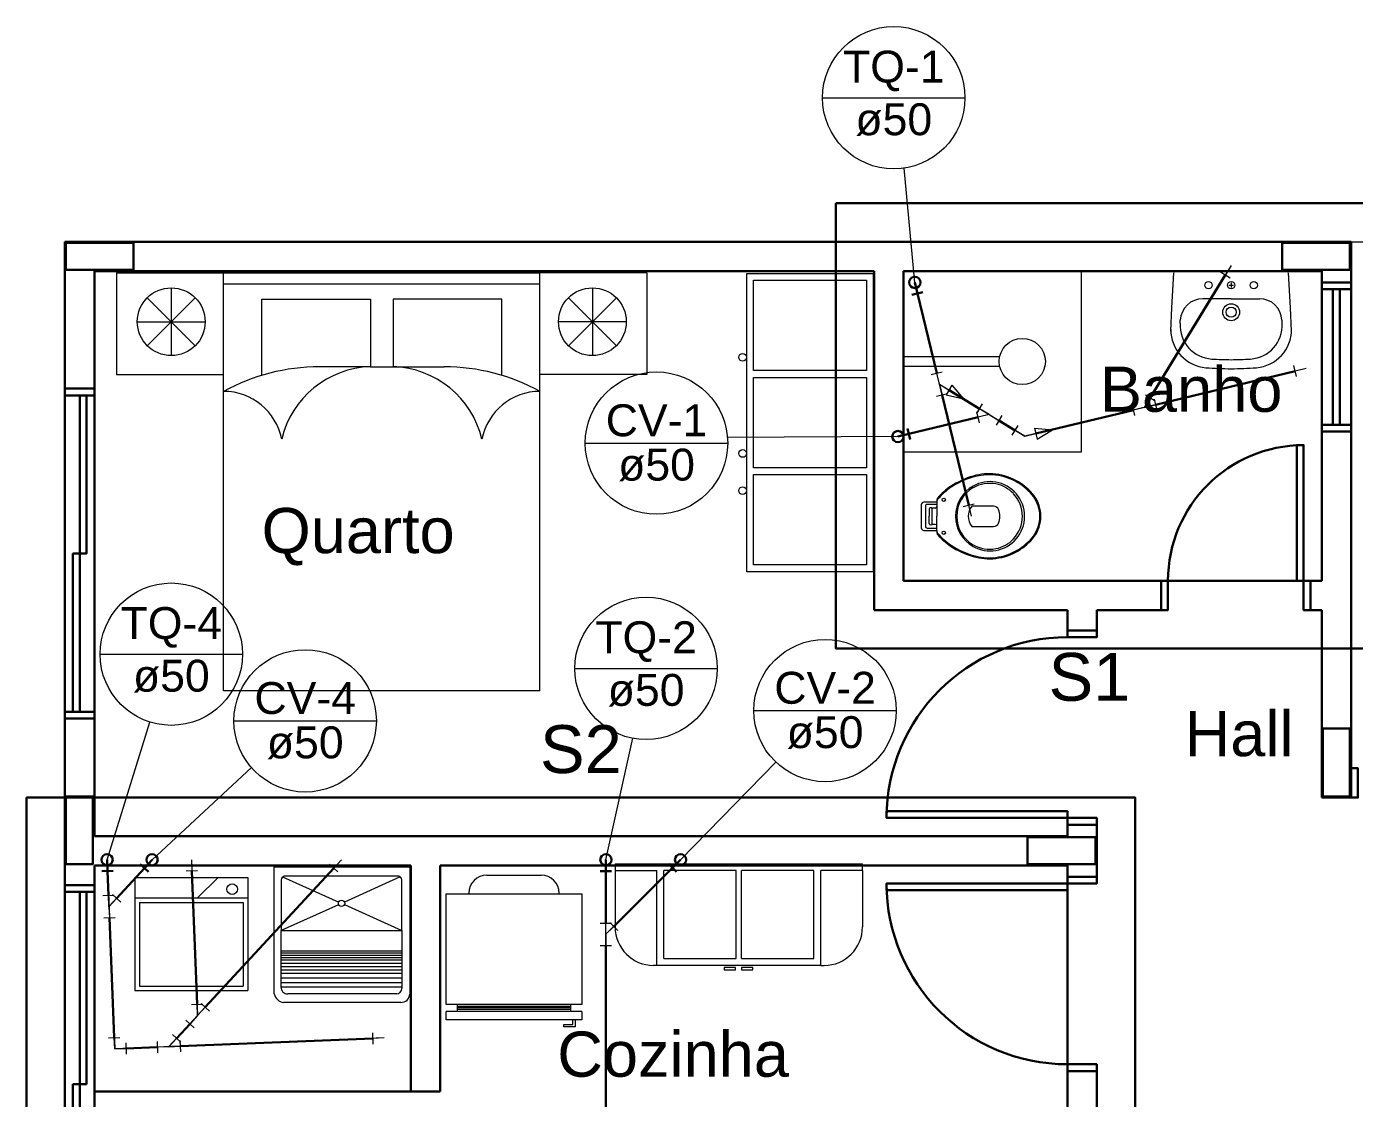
# Model space of a CAD drawing. Header units: inches. Extents: x -27 to 114, y -35 to 60.
# Drawn here: x -26.86 to -20.99, y 19.31 to 24.06 of the extents above; entities that cross this region are included whole.
import ezdxf

# ---------------------------------------------------------------- set-up
doc = ezdxf.new("R2010")
doc.units = ezdxf.units.IN
doc.header["$LTSCALE"] = 10
doc.header["$MEASUREMENT"] = 0
doc.linetypes.add('Dashed', pattern=[0.75, 0.5, -0.25])
for name, color, linetype, lineweight in [('CV-Colunas', 6, 'Continuous', 30), ('CV-Conexões detalhe', 8, 'Continuous', 20), ('CV-Indicação coluna', 5, 'Continuous', 20), ('CV-Textos coluna', 7, 'Continuous', 20), ('CV-Tubos detalhe', 6, 'Continuous', 30), ('DI-Detalhes', 6, 'Dashed', 30), ('FO-PILARES', 2, 'Continuous', 30), ('TQ-Colunas', 6, 'Continuous', 30), ('TQ-Conexões detalhe', 8, 'Continuous', 20), ('TQ-Indicação coluna', 5, 'Continuous', 20), ('TQ-Textos coluna', 7, 'Continuous', 20), ('TQ-Tubos detalhe', 6, 'Continuous', 30), ('xeixo', 3, 'Continuous', 20), ('xjanela-porta', 253, 'Continuous', 30), ('xmoveis', 253, 'Continuous', 20), ('xparede', 7, 'Continuous', 30), ('xpiso', 4, 'Continuous', 30), ('xtexto', 7, 'Continuous', 20)]:
    doc.layers.add(name, color=color, linetype=linetype, lineweight=lineweight)
doc.styles.add('Arial', font='arial.ttf')

msp = doc.modelspace()

# ---------------------------------------------------------------- linework, layer by layer
at = {"layer": 'CV-Colunas', "linetype": 'Continuous'}
for p, q in [((-22.9668, 22.2769), (-22.9551, 22.2283)), ((-23.0095, 22.2409), (-22.9609, 22.2526)), ((-26.3245, 20.3146), (-26.3613, 20.3485)), ((-26.309, 20.3684), (-26.3429, 20.3316)), ((-23.9887, 20.3153), (-24.0241, 20.3507)), ((-23.971, 20.3684), (-24.0064, 20.333))]:
    msp.add_line(p, q, dxfattribs=at)
for centre in [(-23.0095, 22.2409), (-26.309, 20.3684), (-23.971, 20.3684)]:
    msp.add_circle(centre, 0.025, dxfattribs=at)
at = {"layer": 'CV-Conexões detalhe', "linetype": 'Continuous'}
for p, q in [((-22.6607, 22.3431), (-22.6347, 22.3858)), ((-22.6478, 22.3023), (-22.6595, 22.3509)), ((-22.605, 22.3384), (-22.6536, 22.3266)), ((-22.605, 22.3384), (-22.6477, 22.3644)), ((-22.605, 22.3384), (-22.5623, 22.3123)), ((-22.5493, 22.3337), (-22.5754, 22.291)), ((-26.5271, 20.2097), (-26.4772, 20.2118)), ((-26.5001, 20.1608), (-26.5021, 20.2107)), ((-26.4846, 20.2145), (-26.4478, 20.1806)), ((-26.5001, 20.1608), (-26.4662, 20.1976)), ((-26.5001, 20.1608), (-26.4981, 20.1108)), ((-26.4731, 20.1118), (-26.5231, 20.1098)), ((-24.326, 20.0884), (-24.276, 20.0884)), ((-24.301, 20.0384), (-24.301, 20.0884)), ((-24.301, 20.0384), (-24.2657, 20.0737)), ((-24.301, 20.0384), (-24.301, 19.9884)), ((-24.2834, 20.0914), (-24.248, 20.056)), ((-24.326, 19.9884), (-24.276, 19.9884))]:
    msp.add_line(p, q, dxfattribs=at)
at = {"layer": 'CV-Indicação coluna'}
for p, q in [((-24.3925, 22.2123), (-23.7625, 22.2123)), ((-23.0095, 22.2409), (-23.7635, 22.2369)), ((-25.9469, 20.9831), (-25.3169, 20.9831)), ((-23.6468, 21.0285), (-23.0168, 21.0285)), ((-23.971, 20.3684), (-23.5493, 20.8006)), ((-26.309, 20.3684), (-25.8696, 20.7765))]:
    msp.add_line(p, q, dxfattribs=at)
for centre in [(-24.0775, 22.2123), (-23.3318, 21.0285), (-25.6319, 20.9831)]:
    msp.add_circle(centre, 0.315, dxfattribs=at)
at = {"layer": 'CV-Tubos detalhe'}
for p, q in [((-22.6536, 22.3266), (-22.9609, 22.2526)), ((-26.4662, 20.1976), (-26.3429, 20.3316)), ((-24.2657, 20.0737), (-24.0064, 20.333))]:
    msp.add_line(p, q, dxfattribs=at)
at = {"layer": 'DI-Detalhes', "linetype": 'Continuous'}
for points in [[(-23.2845, 23.2734), (-20.8345, 23.2734), (-20.8345, 21.3034), (-23.2845, 21.3034), (-23.2845, 23.2734)], [(-26.8645, 15.9134), (-21.9595, 15.9134), (-21.9595, 20.6434), (-26.8645, 20.6434), (-26.8645, 15.9134)]]:
    msp.add_lwpolyline(points, close=True, dxfattribs=at)
at = {"layer": 'FO-PILARES'}
for points in [[(-26.391, 22.9789), (-26.391, 23.0389), (-26.391, 23.0989), (-26.541, 23.0989), (-26.691, 23.0989), (-26.691, 23.0389), (-26.691, 22.9789), (-26.541, 22.9789), (-26.391, 22.9789), (-26.391, 22.9789)], [(-21.01, 22.9789), (-21.01, 23.0389), (-21.01, 23.0989), (-21.16, 23.0989), (-21.31, 23.0989), (-21.31, 23.0389), (-21.31, 22.9789), (-21.16, 22.9789), (-21.01, 22.9789), (-21.01, 22.9789)], [(-21.13, 20.6489), (-21.07, 20.6489), (-21.01, 20.6489), (-21.01, 20.7989), (-21.01, 20.9489), (-21.07, 20.9489), (-21.13, 20.9489), (-21.13, 20.7989), (-21.13, 20.6489), (-21.13, 20.6489)], [(-26.691, 20.3489), (-26.631, 20.3489), (-26.571, 20.3489), (-26.571, 20.4989), (-26.571, 20.6489), (-26.631, 20.6489), (-26.691, 20.6489), (-26.691, 20.4989), (-26.691, 20.3489), (-26.691, 20.3489)], [(-22.1355, 20.3489), (-22.1355, 20.4089), (-22.1355, 20.4689), (-22.2855, 20.4689), (-22.4355, 20.4689), (-22.4355, 20.4089), (-22.4355, 20.3489), (-22.2855, 20.3489), (-22.1355, 20.3489), (-22.1355, 20.3489)]]:
    msp.add_lwpolyline(points, close=True, dxfattribs=at)
at = {"layer": 'TQ-Colunas', "linetype": 'Continuous'}
for p, q in [((-22.9345, 22.9234), (-22.9228, 22.8747)), ((-22.8985, 22.8806), (-22.9471, 22.8689)), ((-26.5085, 20.3684), (-26.5065, 20.3184)), ((-24.301, 20.3684), (-24.301, 20.3184)), ((-26.4815, 20.3194), (-26.5315, 20.3174)), ((-24.326, 20.3184), (-24.276, 20.3184))]:
    msp.add_line(p, q, dxfattribs=at)
for centre in [(-22.9345, 22.9234), (-26.5085, 20.3684), (-24.301, 20.3684)]:
    msp.add_circle(centre, 0.025, dxfattribs=at)
at = {"layer": 'TQ-Conexões detalhe', "linetype": 'Continuous'}
for p, q in [((-21.535, 22.9984), (-21.5611, 22.9557)), ((-21.5398, 22.9427), (-21.5824, 22.9687)), ((-22.8618, 22.5159), (-22.8132, 22.5277)), ((-22.8258, 22.4732), (-22.8375, 22.5218)), ((-21.2463, 22.5068), (-21.258, 22.5554)), ((-21.2035, 22.5429), (-21.2521, 22.5311)), ((-22.8258, 22.4732), (-22.8141, 22.4246)), ((-22.8258, 22.4732), (-22.7831, 22.4471)), ((-22.7701, 22.4685), (-22.7962, 22.4258)), ((-22.7701, 22.4685), (-22.7191, 22.4081)), ((-22.7898, 22.4305), (-22.8384, 22.4187)), ((-22.7962, 22.4258), (-22.7191, 22.4081)), ((-21.9189, 22.37), (-21.8929, 22.4127)), ((-21.9142, 22.4257), (-21.8715, 22.3997)), ((-21.8762, 22.4061), (-21.8644, 22.3575)), ((-21.9617, 22.334), (-21.9734, 22.3826)), ((-21.9189, 22.37), (-21.9675, 22.3583)), ((-21.9189, 22.37), (-21.8703, 22.3818)), ((-22.5032, 22.247), (-22.4772, 22.2897)), ((-22.4475, 22.2424), (-22.4902, 22.2684)), ((-22.4048, 22.2784), (-22.3931, 22.2298)), ((-22.4048, 22.2784), (-22.326, 22.2717)), ((-22.3931, 22.2298), (-22.326, 22.2717)), ((-22.4475, 22.2424), (-22.3989, 22.2541)), ((-22.7206, 21.9311), (-22.672, 21.9428)), ((-22.6845, 21.8884), (-22.6963, 21.937)), ((-26.1355, 20.3684), (-26.1335, 20.3184)), ((-25.4871, 20.3147), (-25.5238, 20.3486)), ((-25.4715, 20.3684), (-25.5054, 20.3316)), ((-26.1085, 20.3194), (-26.1585, 20.3174)), ((-26.1346, 19.7279), (-26.0846, 19.73)), ((-26.1075, 19.679), (-26.1096, 19.729)), ((-26.1075, 19.679), (-26.0736, 19.7157)), ((-26.092, 19.7327), (-26.0553, 19.6988)), ((-26.1231, 19.6253), (-26.1598, 19.6592)), ((-26.1075, 19.679), (-26.1414, 19.6422)), ((-26.5015, 19.5803), (-26.4516, 19.5823)), ((-26.4745, 19.5314), (-26.4766, 19.5813)), ((-26.2837, 19.5141), (-26.2857, 19.5641)), ((-26.2348, 19.5411), (-26.2009, 19.5779)), ((-26.2192, 19.5948), (-26.1825, 19.5609)), ((-26.1858, 19.5681), (-26.1838, 19.5182)), ((-25.331, 19.5528), (-25.333, 19.6028)), ((-25.282, 19.5799), (-25.332, 19.5778)), ((-26.4745, 19.5314), (-26.4246, 19.5334)), ((-26.4256, 19.5584), (-26.4236, 19.5084)), ((-26.2348, 19.5411), (-26.2847, 19.5391)), ((-26.2348, 19.5411), (-26.1848, 19.5431))]:
    msp.add_line(p, q, dxfattribs=at)
at = {"layer": 'TQ-Indicação coluna'}
for p, q in [((-23.3428, 23.7407), (-22.7128, 23.7407)), ((-22.9345, 22.9234), (-22.9819, 23.429)), ((-26.5392, 21.2782), (-25.9092, 21.2782)), ((-24.4386, 21.2153), (-23.8086, 21.2153)), ((-26.5085, 20.3684), (-26.3191, 20.9779)), ((-24.301, 20.3684), (-24.1824, 20.9059))]:
    msp.add_line(p, q, dxfattribs=at)
for centre in [(-23.0278, 23.7407), (-26.2242, 21.2782), (-24.1236, 21.2153)]:
    msp.add_circle(centre, 0.315, dxfattribs=at)
at = {"layer": 'TQ-Tubos detalhe'}
for p, q in [((-21.5611, 22.9557), (-21.8929, 22.4127)), ((-22.8375, 22.5218), (-22.9228, 22.8747)), ((-21.2521, 22.5311), (-21.8703, 22.3818)), ((-22.6477, 22.3644), (-22.7831, 22.4471)), ((-22.6963, 21.937), (-22.8141, 22.4246)), ((-21.9675, 22.3583), (-22.3989, 22.2541)), ((-22.4902, 22.2684), (-22.5623, 22.3123)), ((-25.5054, 20.3316), (-26.0736, 19.7157)), ((-26.5021, 20.2107), (-26.5065, 20.3184)), ((-26.1335, 20.3184), (-26.1096, 19.729)), ((-24.301, 20.0884), (-24.301, 20.3184)), ((-26.4766, 19.5813), (-26.4981, 20.1108)), ((-24.301, 19.0669), (-24.301, 19.9884)), ((-26.1414, 19.6422), (-26.2009, 19.5779)), ((-25.332, 19.5778), (-26.1848, 19.5431)), ((-26.2847, 19.5391), (-26.4246, 19.5334))]:
    msp.add_line(p, q, dxfattribs=at)
at = {"layer": 'xeixo'}
for p, q in [((-21.0045, 23.1034), (-14.5145, 23.1034)), ((-21.535, 22.9984), (-21.919, 22.3699)), ((-22.6845, 21.8884), (-22.9345, 22.9234)), ((-21.2035, 22.5429), (-22.4475, 22.2424)), ((-22.826, 22.4734), (-22.4475, 22.2424)), ((-22.605, 22.3384), (-23.0095, 22.2409)), ((-26.5085, 20.3684), (-26.4745, 19.5314)), ((-26.309, 20.3684), (-26.5, 20.1609)), ((-25.4715, 20.3684), (-26.2345, 19.5414)), ((-26.1355, 20.3684), (-26.1075, 19.6789)), ((-24.301, 19.0169), (-24.301, 20.3684)), ((-24.301, 20.0384), (-23.971, 20.3684)), ((-25.282, 19.5799), (-26.4745, 19.5314))]:
    msp.add_line(p, q, dxfattribs=at)
at = {"layer": 'xjanela-porta'}
for p, q in [((-21.1345, 22.8934), (-21.1345, 22.2934)), ((-21.0045, 22.8934), (-21.0045, 22.2934)), ((-26.6945, 22.4234), (-26.6945, 21.0234)), ((-26.5645, 22.4234), (-26.5645, 21.0234)), ((-26.6945, 20.2259), (-26.6945, 18.5259)), ((-26.5645, 20.2259), (-26.5645, 18.5259))]:
    msp.add_line(p, q, dxfattribs=at)
for points in [[(-21.0045, 22.9234), (-21.0045, 22.8934), (-21.1345, 22.8934), (-21.1345, 22.9234)], [(-26.6945, 22.4534), (-26.6945, 22.4234), (-26.5645, 22.4234), (-26.5645, 22.4534)], [(-21.1345, 22.2634), (-21.1345, 22.2934), (-21.0045, 22.2934), (-21.0045, 22.2634)], [(-21.8445, 21.6034), (-21.8145, 21.6034), (-21.8145, 21.4734), (-21.8445, 21.4734)], [(-21.1845, 21.4734), (-21.2145, 21.4734), (-21.2145, 21.6034), (-21.1845, 21.6034)], [(-22.2595, 21.3834), (-22.2595, 21.3534), (-22.1295, 21.3534), (-22.1295, 21.3834)], [(-26.5645, 20.9934), (-26.5645, 21.0234), (-26.6945, 21.0234), (-26.6945, 20.9934)], [(-21.0045, 20.6434), (-20.9745, 20.6434), (-20.9745, 20.7734), (-21.0045, 20.7734)], [(-22.1295, 20.5234), (-22.1295, 20.5534), (-22.2595, 20.5534), (-22.2595, 20.5234)], [(-22.1295, 20.2934), (-22.1295, 20.2634), (-22.2595, 20.2634), (-22.2595, 20.2934)], [(-26.6945, 20.2559), (-26.6945, 20.2259), (-26.5645, 20.2259), (-26.5645, 20.2559)], [(-22.2595, 19.4334), (-22.2595, 19.4634), (-22.1295, 19.4634), (-22.1295, 19.4334)]]:
    msp.add_lwpolyline(points, dxfattribs=at)
for points in [[(-21.0845, 22.8934), (-21.0845, 22.2934), (-21.0545, 22.2934), (-21.0545, 22.8934), (-21.0845, 22.8934), (-21.0845, 22.8934)], [(-26.6295, 22.4234), (-26.6295, 21.7234), (-26.5995, 21.7234), (-26.5995, 22.4234), (-26.6295, 22.4234), (-26.6295, 22.4234)], [(-21.2145, 21.6034), (-21.2445, 21.6034), (-21.2445, 22.2034), (-21.2145, 22.2034), (-21.2145, 21.6034), (-21.2145, 21.6034)], [(-26.6595, 21.7234), (-26.6595, 21.0234), (-26.6295, 21.0234), (-26.6295, 21.7234), (-26.6595, 21.7234), (-26.6595, 21.7234)], [(-22.2595, 20.5534), (-22.2595, 20.5834), (-23.0595, 20.5834), (-23.0595, 20.5534), (-22.2595, 20.5534), (-22.2595, 20.5534)], [(-26.6295, 20.2259), (-26.6295, 19.3759), (-26.5995, 19.3759), (-26.5995, 20.2259), (-26.6295, 20.2259), (-26.6295, 20.2259)], [(-22.2595, 20.2634), (-22.2595, 20.2334), (-23.0595, 20.2334), (-23.0595, 20.2634), (-22.2595, 20.2634), (-22.2595, 20.2634)], [(-26.6595, 19.3759), (-26.6595, 18.5259), (-26.6295, 18.5259), (-26.6295, 19.3759), (-26.6595, 19.3759), (-26.6595, 19.3759)]]:
    msp.add_lwpolyline(points, close=True, dxfattribs=at)
for centre, radius, start, end in [((-21.2145, 21.6034), 0.6, 90, 180), ((-22.2595, 20.5534), 0.8, 90, 180), ((-22.2595, 20.2634), 0.8, 180, 270)]:
    msp.add_arc(centre, radius, start, end, dxfattribs=at)
at = {"layer": 'xmoveis'}
for p, q in [((-22.197, 22.1734), (-22.197, 22.9734)), ((-21.7845, 22.9714), (-21.535, 22.9714)), ((-21.286, 22.9714), (-21.535, 22.9714)), ((-26.466, 22.9659), (-24.593, 22.9659)), ((-26.466, 22.9659), (-26.311, 22.9659)), ((-26.466, 22.9659), (-26.466, 22.5159)), ((-25.993, 21.1159), (-25.993, 22.9659)), ((-24.593, 22.9159), (-25.993, 22.9159)), ((-24.593, 21.1159), (-24.593, 22.9659)), ((-24.1195, 22.9659), (-24.593, 22.9659)), ((-24.1195, 22.9659), (-24.1195, 22.5159)), ((-21.797, 22.8114), (-21.789, 22.9664)), ((-21.535, 22.9214), (-21.535, 22.9014)), ((-21.273, 22.8114), (-21.281, 22.9664)), ((-26.1185, 22.8554), (-26.3305, 22.6434)), ((-26.3305, 22.8554), (-26.1185, 22.6434)), ((-26.2245, 22.8994), (-26.2245, 22.5994)), ((-24.255, 22.8554), (-24.467, 22.6434)), ((-24.467, 22.8554), (-24.255, 22.6434)), ((-24.361, 22.8994), (-24.361, 22.5994)), ((-21.545, 22.9114), (-21.525, 22.9114)), ((-25.824, 22.8499), (-25.343, 22.8499)), ((-25.824, 22.5119), (-25.824, 22.8499)), ((-25.343, 22.8499), (-25.343, 22.5499)), ((-24.7615, 22.8499), (-25.243, 22.8499)), ((-25.243, 22.8499), (-25.243, 22.5499)), ((-24.7615, 22.5119), (-24.7615, 22.8499)), ((-21.8025, 22.7069), (-21.797, 22.8114)), ((-21.535, 22.8514), (-21.66, 22.8514)), ((-21.535, 22.8514), (-21.41, 22.8514)), ((-21.2675, 22.7069), (-21.273, 22.8114)), ((-26.3745, 22.7494), (-26.0745, 22.7494)), ((-24.211, 22.7494), (-24.511, 22.7494)), ((-21.761, 22.7414), (-21.76, 22.7564)), ((-21.3095, 22.7414), (-21.31, 22.7564)), ((-21.8025, 22.7154), (-21.8025, 22.7069)), ((-22.5595, 22.5934), (-22.9845, 22.5934)), ((-26.466, 22.5159), (-25.993, 22.5159)), ((-25.343, 22.5499), (-25.569, 22.5499)), ((-25.343, 22.5499), (-25.0165, 22.5499)), ((-24.1195, 22.5159), (-24.593, 22.5159)), ((-22.9845, 22.5534), (-22.5595, 22.5534)), ((-22.9845, 22.1734), (-22.197, 22.1734)), ((-22.9065, 21.9399), (-22.9065, 21.8884)), ((-22.8365, 21.9509), (-22.8945, 21.9509)), ((-22.888, 21.9334), (-22.888, 21.8884)), ((-22.8365, 21.9409), (-22.8805, 21.9409)), ((-22.8715, 21.9199), (-22.8715, 21.8884)), ((-22.86, 21.9239), (-22.86, 21.8884)), ((-22.8445, 21.9244), (-22.8555, 21.9244)), ((-22.8365, 21.9629), (-22.8365, 21.9579)), ((-22.8365, 21.9579), (-22.8365, 21.9509)), ((-22.8365, 21.9509), (-22.8365, 21.8884)), ((-22.5865, 21.9329), (-22.6825, 21.9329)), ((-22.9065, 21.8884), (-22.9065, 21.8369)), ((-22.888, 21.8884), (-22.888, 21.8434)), ((-22.8715, 21.8569), (-22.8715, 21.8884)), ((-22.86, 21.8884), (-22.86, 21.8529)), ((-22.8365, 21.8259), (-22.8365, 21.8884)), ((-22.8945, 21.8259), (-22.8365, 21.8259)), ((-22.8805, 21.8359), (-22.8365, 21.8359)), ((-22.8445, 21.8524), (-22.8555, 21.8524)), ((-22.8365, 21.8259), (-22.8365, 21.8189)), ((-22.8365, 21.8189), (-22.8365, 21.8139)), ((-22.6825, 21.8439), (-22.5865, 21.8439)), ((-24.593, 21.1159), (-25.993, 21.1159)), ((-25.7685, 20.3369), (-25.1685, 20.3369)), ((-25.7685, 19.7744), (-25.7685, 20.3369)), ((-25.1685, 20.3369), (-25.1685, 19.7734)), ((-24.2605, 20.3509), (-23.166, 20.3509)), ((-24.2605, 20.3509), (-24.2605, 20.3209)), ((-23.166, 20.3209), (-23.166, 20.3509)), ((-26.3855, 20.2894), (-26.3855, 19.7894)), ((-26.3855, 20.2894), (-25.8855, 20.2894)), ((-26.0175, 20.2894), (-26.1075, 20.1994)), ((-25.8855, 20.2894), (-25.8855, 19.7894)), ((-25.7315, 20.2924), (-25.4835, 20.1809)), ((-25.211, 20.2924), (-25.458, 20.1809)), ((-24.828, 20.3004), (-24.588, 20.3004)), ((-24.2605, 20.3209), (-24.0755, 20.3209)), ((-24.2605, 20.3209), (-24.2605, 20.0709)), ((-24.0755, 19.9009), (-24.0755, 20.3209)), ((-24.0455, 19.9309), (-24.0455, 20.3209)), ((-23.7255, 20.3209), (-24.0455, 20.3209)), ((-23.7255, 19.9309), (-23.7255, 20.3209)), ((-23.701, 19.9309), (-23.701, 20.3209)), ((-23.381, 20.3209), (-23.701, 20.3209)), ((-23.381, 19.9309), (-23.381, 20.3209)), ((-23.166, 20.3209), (-23.351, 20.3209)), ((-23.351, 19.9009), (-23.351, 20.3209)), ((-23.166, 20.3209), (-23.166, 20.0709)), ((-25.008, 19.7274), (-25.008, 20.2174)), ((-25.008, 20.2174), (-24.408, 20.2174)), ((-24.908, 20.2174), (-24.908, 20.2204)), ((-24.408, 20.2174), (-24.408, 19.7274)), ((-26.3655, 20.1794), (-26.3655, 19.8094)), ((-25.9055, 20.1794), (-25.9055, 19.8094)), ((-25.484, 20.1694), (-25.738, 20.0554)), ((-25.458, 20.1699), (-25.2035, 20.0554)), ((-25.2035, 19.9644), (-25.738, 19.9644)), ((-25.2035, 19.9544), (-25.738, 19.9544)), ((-25.2035, 19.9444), (-25.738, 19.9444)), ((-25.2035, 19.9344), (-25.738, 19.9344)), ((-25.2035, 19.9244), (-25.738, 19.9244)), ((-24.0455, 19.9309), (-23.7255, 19.9309)), ((-23.701, 19.9309), (-23.381, 19.9309)), ((-25.2035, 19.9094), (-25.738, 19.9094)), ((-25.2035, 19.8944), (-25.738, 19.8944)), ((-25.2035, 19.8794), (-25.738, 19.8794)), ((-25.2035, 19.8644), (-25.738, 19.8644)), ((-24.0755, 19.9009), (-24.0905, 19.9009)), ((-23.351, 19.9009), (-24.0755, 19.9009)), ((-23.351, 19.9009), (-23.336, 19.9009)), ((-26.3655, 19.8094), (-25.9055, 19.8094)), ((-25.2035, 19.8444), (-25.738, 19.8444)), ((-25.2035, 19.8244), (-25.738, 19.8244)), ((-25.2035, 19.8044), (-25.738, 19.8044)), ((-26.3855, 19.7894), (-25.8855, 19.7894)), ((-25.2085, 19.7369), (-25.728, 19.7369)), ((-24.408, 19.7274), (-25.008, 19.7274)), ((-24.408, 19.6974), (-25.008, 19.6974)), ((-25.008, 19.6594), (-25.008, 19.6974)), ((-24.958, 19.6974), (-24.958, 19.7274)), ((-24.458, 19.7194), (-24.958, 19.7194)), ((-24.458, 19.7124), (-24.958, 19.7124)), ((-24.458, 19.7054), (-24.958, 19.7054)), ((-24.458, 19.7274), (-24.458, 19.6974)), ((-24.408, 19.6974), (-24.408, 19.6594)), ((-24.408, 19.6594), (-25.008, 19.6594)), ((-24.488, 19.6294), (-24.488, 19.6394)), ((-24.488, 19.6394), (-24.448, 19.6394)), ((-24.438, 19.6294), (-24.488, 19.6294)), ((-24.448, 19.6394), (-24.448, 19.6594)), ((-24.438, 19.6594), (-24.438, 19.6294))]:
    msp.add_line(p, q, dxfattribs=at)
for points in [[(-23.1185, 21.6429), (-23.6785, 21.6429), (-23.6785, 22.9629), (-23.1185, 22.9629), (-23.1185, 21.6429), (-23.1185, 21.6429)], [(-23.1485, 22.5329), (-23.6485, 22.5329), (-23.6485, 22.9329), (-23.1485, 22.9329), (-23.1485, 22.5329), (-23.1485, 22.5329)], [(-23.1485, 22.1029), (-23.6485, 22.1029), (-23.6485, 22.5029), (-23.1485, 22.5029), (-23.1485, 22.1029), (-23.1485, 22.1029)], [(-23.1485, 21.6729), (-23.6485, 21.6729), (-23.6485, 22.0729), (-23.1485, 22.0729), (-23.1485, 21.6729), (-23.1485, 21.6729)], [(-23.7785, 19.8909), (-23.7785, 19.8809), (-23.7285, 19.8809), (-23.7285, 19.8909), (-23.7785, 19.8909), (-23.7785, 19.8909)], [(-23.701, 19.8909), (-23.701, 19.8809), (-23.651, 19.8809), (-23.651, 19.8909), (-23.701, 19.8909), (-23.701, 19.8909)]]:
    msp.add_lwpolyline(points, close=True, dxfattribs=at)
for points in [[(-25.738, 20.2804), (-25.738, 20.0554)], [(-25.738, 20.0554), (-25.2035, 20.0554), (-25.2035, 20.2799)], [(-25.2185, 20.2954), (-25.7245, 20.2954)], [(-26.3855, 20.1994), (-25.8855, 20.1994)], [(-26.3655, 20.1794), (-25.9055, 20.1794)], [(-25.738, 20.0554), (-25.2035, 20.0554), (-25.2035, 19.7984)], [(-25.738, 19.8034), (-25.738, 20.0554)], [(-25.227, 19.7744), (-25.709, 19.7744)]]:
    msp.add_lwpolyline(points, dxfattribs=at)
for centre, radius in [((-21.635, 22.9114), 0.016), ((-21.535, 22.9114), 0.016), ((-21.435, 22.9114), 0.016), ((-26.2245, 22.7494), 0.15), ((-24.361, 22.7494), 0.15), ((-21.535, 22.7914), 0.0375), ((-21.535, 22.7914), 0.0225), ((-22.459, 22.5734), 0.1023), ((-23.6965, 22.5919), 0.017), ((-23.6965, 22.1664), 0.017), ((-23.6965, 22.0019), 0.017), ((-22.8065, 21.9614), 0.0075), ((-22.8065, 21.8154), 0.0075), ((-25.955, 20.2384), 0.0235), ((-25.471, 20.1754), 0.014)]:
    msp.add_circle(centre, radius, dxfattribs=at)
for centre, radius, start, end in [((-21.7845, 22.9664), 0.005, 90, 177.058), ((-21.286, 22.9664), 0.005, 2.9418, 90), ((-21.66, 22.7514), 0.1, 90, 177.058), ((-21.41, 22.7514), 0.1, 2.9418, 90), ((-21.611, 22.7339), 0.15, 177.058, 266.284), ((-21.459, 22.7339), 0.15, 273.716, 2.9418), ((-21.6325, 22.7154), 0.17, 180, 265.302), ((-21.4375, 22.7154), 0.17, 274.698, 0), ((-21.535, 23.9019), 1.3204, 266.284, 270), ((-21.535, 23.9019), 1.3204, 270, 273.716), ((-25.569, 21.6724), 0.8774, 90, 118.888), ((-25.3275, 22.1319), 0.4196, 92.0643, 166.558), ((-25.258, 22.1319), 0.4196, 13.4422, 87.9357), ((-25.0165, 21.6724), 0.8774, 61.1119, 90), ((-21.535, 23.9019), 1.3604, 265.302, 270), ((-21.535, 23.9019), 1.3604, 270, 274.698), ((-25.9925, 22.1794), 0.2616, 11.064, 90.0505), ((-24.593, 22.1794), 0.2616, 89.9495, 168.936), ((-22.588, 21.7429), 0.3352, 105.252, 124.152), ((-22.588, 21.7429), 0.3307, 97.2935, 124.15), ((-22.606, 21.8334), 0.2433, 82.9547, 106.762), ((-22.604, 21.8889), 0.1451, 78.9336, 119.805), ((-22.6025, 21.8959), 0.1458, 79.5544, 120.298), ((-22.606, 21.8334), 0.2388, 82.9494, 95.7593), ((-22.6045, 21.8284), 0.2435, 58.9326, 83.5222), ((-22.6045, 21.8284), 0.248, 58.9269, 83.517), ((-22.6035, 21.8854), 0.1566, 41.2224, 79.972), ((-22.603, 21.8904), 0.1437, 43.0736, 79.1921), ((-22.617, 21.8129), 0.2636, 38.1702, 58.3139), ((-22.617, 21.8129), 0.2681, 38.1603, 58.3191), ((-22.595, 21.7564), 0.3159, 124.464, 139.245), ((-22.595, 21.7564), 0.3204, 124.462, 138.052), ((-22.6, 21.8879), 0.1544, 119.656, 179.751), ((-22.6035, 21.8889), 0.1456, 119.911, 180.112), ((-22.601, 21.8899), 0.1422, 359.336, 43.7716), ((-22.602, 21.8884), 0.1532, 359.945, 40.6637), ((-22.5255, 21.8889), 0.1445, 359.872, 36.98), ((-22.5255, 21.8889), 0.149, 359.872, 36.9981), ((-22.8945, 21.9389), 0.0118, 88.701, 176.32), ((-22.8805, 21.9334), 0.00728, 88.275, 181.725), ((-22.8645, 21.9199), 0.00666, 143.898, 182.043), ((-22.866, 21.9199), 0.00592, 112.598, 136.064), ((-22.8635, 21.9129), 0.0131, 70.3418, 109.388), ((-22.8545, 21.9364), 0.0119, 245.98, 265.948), ((-22.8445, 21.9329), 0.00832, 272.015, 355.282), ((-22.827, 21.9564), 0.00945, 141.348, 173.012), ((-22.826, 21.9629), 0.0102, 134.756, 181.691), ((-22.6305, 21.8884), 0.0683, 139.312, 220.688), ((-22.586, 21.9089), 0.0241, 23.5104, 90.8905), ((-22.643, 21.8884), 0.0846, 339.222, 20.7777), ((-22.8645, 21.8569), 0.00666, 177.957, 216.102), ((-22.6, 21.8889), 0.1544, 180.249, 240.344), ((-22.6035, 21.8879), 0.1456, 179.888, 240.089), ((-22.586, 21.8679), 0.0241, 269.109, 336.49), ((-22.601, 21.8869), 0.1422, 316.228, 0.66357), ((-22.602, 21.8884), 0.1532, 319.336, 0.05475), ((-22.5255, 21.8879), 0.1445, 323.02, 0.12817), ((-22.5255, 21.8879), 0.149, 323.002, 0.12817), ((-22.8945, 21.8379), 0.0118, 183.68, 271.299), ((-22.8805, 21.8434), 0.00728, 178.275, 271.725), ((-22.866, 21.8569), 0.00592, 223.936, 247.402), ((-22.8635, 21.8639), 0.0131, 250.612, 289.658), ((-22.8545, 21.8404), 0.0119, 94.0521, 114.02), ((-22.8445, 21.8439), 0.00832, 4.71802, 87.9851), ((-22.827, 21.8204), 0.00945, 186.988, 218.652), ((-22.826, 21.8134), 0.0102, 178.309, 225.244), ((-22.595, 22.0204), 0.3159, 220.755, 235.536), ((-22.595, 22.0204), 0.3204, 221.948, 235.538), ((-22.617, 21.9639), 0.2636, 301.686, 321.83), ((-22.617, 21.9639), 0.2681, 301.681, 321.84), ((-22.588, 22.0339), 0.3352, 235.848, 254.748), ((-22.588, 22.0339), 0.3307, 235.85, 262.706), ((-22.604, 21.8879), 0.1451, 240.195, 281.066), ((-22.6025, 21.8809), 0.1458, 239.702, 280.446), ((-22.6045, 21.9484), 0.2435, 276.478, 301.067), ((-22.6035, 21.8914), 0.1566, 280.028, 318.778), ((-22.603, 21.8864), 0.1437, 280.808, 316.926), ((-22.606, 21.9434), 0.2433, 253.238, 277.045), ((-22.606, 21.9434), 0.2388, 264.241, 277.051), ((-22.6045, 21.9484), 0.248, 276.483, 301.073), ((-25.7205, 20.2779), 0.0177, 102.103, 173.884), ((-25.222, 20.2774), 0.0184, 7.01837, 80.5046), ((-24.828, 20.2204), 0.08, 90, 180), ((-24.588, 20.2204), 0.08, 0, 90), ((-24.0905, 20.0709), 0.17, 180, 270), ((-23.336, 20.0709), 0.17, 270, 0), ((-25.7095, 19.8029), 0.0285, 177.073, 271.067), ((-25.721, 19.7849), 0.0487, 192.429, 261.603), ((-25.231, 19.8014), 0.0273, 278.11, 354.315), ((-25.2085, 19.7769), 0.04, 270.092, 355.528)]:
    msp.add_arc(centre, radius, start, end, dxfattribs=at)
at = {"layer": 'xparede'}
for p, q in [((-26.6945, 23.1034), (-21.0045, 23.1034)), ((-26.6945, 22.4534), (-26.6945, 23.1034)), ((-21.0045, 22.9234), (-21.0045, 23.1034)), ((-26.5645, 22.9734), (-26.5645, 22.4534)), ((-26.5645, 22.9734), (-23.1145, 22.9734)), ((-23.1145, 22.9734), (-23.1145, 21.4734)), ((-21.1345, 22.9734), (-22.9845, 22.9734)), ((-22.9845, 22.9734), (-22.9845, 21.6034)), ((-21.1345, 22.9734), (-21.1345, 22.9234)), ((-21.1345, 22.9234), (-21.0045, 22.9234)), ((-26.5645, 22.4534), (-26.6945, 22.4534)), ((-21.1345, 22.2634), (-21.1345, 21.6034)), ((-21.1345, 22.2634), (-21.0045, 22.2634)), ((-21.0045, 20.7734), (-21.0045, 22.2634)), ((-21.8445, 21.6034), (-22.9845, 21.6034)), ((-21.8445, 21.6034), (-21.8445, 21.4734)), ((-21.1345, 21.6034), (-21.1845, 21.6034)), ((-21.1845, 21.6034), (-21.1845, 21.4734)), ((-23.1145, 21.4734), (-22.2595, 21.4734)), ((-22.2595, 21.4734), (-22.2595, 21.3834)), ((-22.1295, 21.3834), (-22.1295, 21.4734)), ((-21.8445, 21.4734), (-22.1295, 21.4734)), ((-21.1345, 21.4734), (-21.1845, 21.4734)), ((-21.1345, 20.6434), (-21.1345, 21.4734)), ((-22.2595, 21.3834), (-22.1295, 21.3834)), ((-26.6945, 20.2559), (-26.6945, 20.9934)), ((-26.5645, 20.9934), (-26.6945, 20.9934)), ((-26.5645, 20.9934), (-26.5645, 20.4734)), ((-21.0045, 20.6434), (-21.0045, 20.7734)), ((-21.0045, 20.6434), (-21.1345, 20.6434)), ((-22.2595, 20.5234), (-22.2595, 20.4734)), ((-22.2595, 20.5234), (-22.1295, 20.5234)), ((-22.1295, 20.2934), (-22.1295, 20.5234)), ((-26.5645, 20.4734), (-22.2595, 20.4734)), ((-26.5645, 20.3434), (-25.1645, 20.3434)), ((-26.5645, 20.2559), (-26.5645, 20.3434)), ((-25.1645, 20.3434), (-25.1645, 19.3434)), ((-22.2595, 20.3434), (-25.0345, 20.3434)), ((-25.0345, 20.3434), (-25.0345, 19.3434)), ((-22.2595, 20.2934), (-22.2595, 20.3434)), ((-22.2595, 20.2934), (-22.1295, 20.2934)), ((-26.5645, 20.2559), (-26.6945, 20.2559)), ((-22.2595, 18.4084), (-22.2595, 19.4334)), ((-22.2595, 19.4334), (-22.1295, 19.4334)), ((-22.1295, 16.3434), (-22.1295, 19.4334)), ((-25.1645, 19.3434), (-25.0345, 19.3434))]:
    msp.add_line(p, q, dxfattribs=at)
at = {"layer": 'xpiso'}
for p, q in [((-21.1345, 21.6034), (-21.8445, 21.6034)), ((-22.2595, 19.4634), (-22.2595, 20.2634)), ((-25.1645, 19.3434), (-26.5645, 19.3434))]:
    msp.add_line(p, q, dxfattribs=at)

# ---------------------------------------------------------------- texts
at = {"layer": 'CV-Textos coluna', "char_height": 0.1412, "attachment_point": 8, "line_spacing_factor": 0.798, "style": 'Arial'}
for s, insert, width in [('CV-1', (-24.0773, 22.2406), 0.490223), ('ø50', (-24.0773, 22.0426), 0.370554), ('CV-4', (-25.6316, 21.0115), 0.490223), ('CV-2', (-23.3315, 21.0568), 0.490223), ('ø50', (-23.3315, 20.8588), 0.370554), ('ø50', (-25.6316, 20.8135), 0.370554)]:
    msp.add_mtext(s, dxfattribs=dict(at, insert=insert, width=width))
at = {"layer": 'DI-Detalhes', "char_height": 0.2118, "width": 0.399689, "attachment_point": 8, "line_spacing_factor": 0.798, "style": 'Arial'}
for s, insert in [('S1', (-22.1617, 21.0689)), ('S2', (-24.412, 20.7492))]:
    msp.add_mtext(s, dxfattribs=dict(at, insert=insert))
at = {"layer": 'TQ-Textos coluna', "char_height": 0.1412, "attachment_point": 8, "line_spacing_factor": 0.798, "style": 'Arial'}
for s, insert, width in [('TQ-1', (-23.0276, 23.769), 0.489173), ('ø50', (-23.0276, 23.571), 0.370554), ('TQ-4', (-26.224, 21.3065), 0.489173), ('TQ-2', (-24.1234, 21.2437), 0.489173), ('ø50', (-26.224, 21.1085), 0.370554), ('ø50', (-24.1234, 21.0457), 0.370554)]:
    msp.add_mtext(s, dxfattribs=dict(at, insert=insert, width=width))
at = {"layer": 'xtexto', "char_height": 0.2, "attachment_point": 8, "line_spacing_factor": 0.798, "style": 'Arial'}
for s, insert, width in [('Banho', (-21.712, 22.3479), 1.112534), ('Quarto', (-25.3975, 21.6704), 1.335041), ('Hall', (-21.5, 20.8239), 0.667521), ('Cozinha', (-24.004, 19.4054), 1.408709)]:
    msp.add_mtext(s, dxfattribs=dict(at, insert=insert, width=width))

doc.saveas('drawing.dxf')
